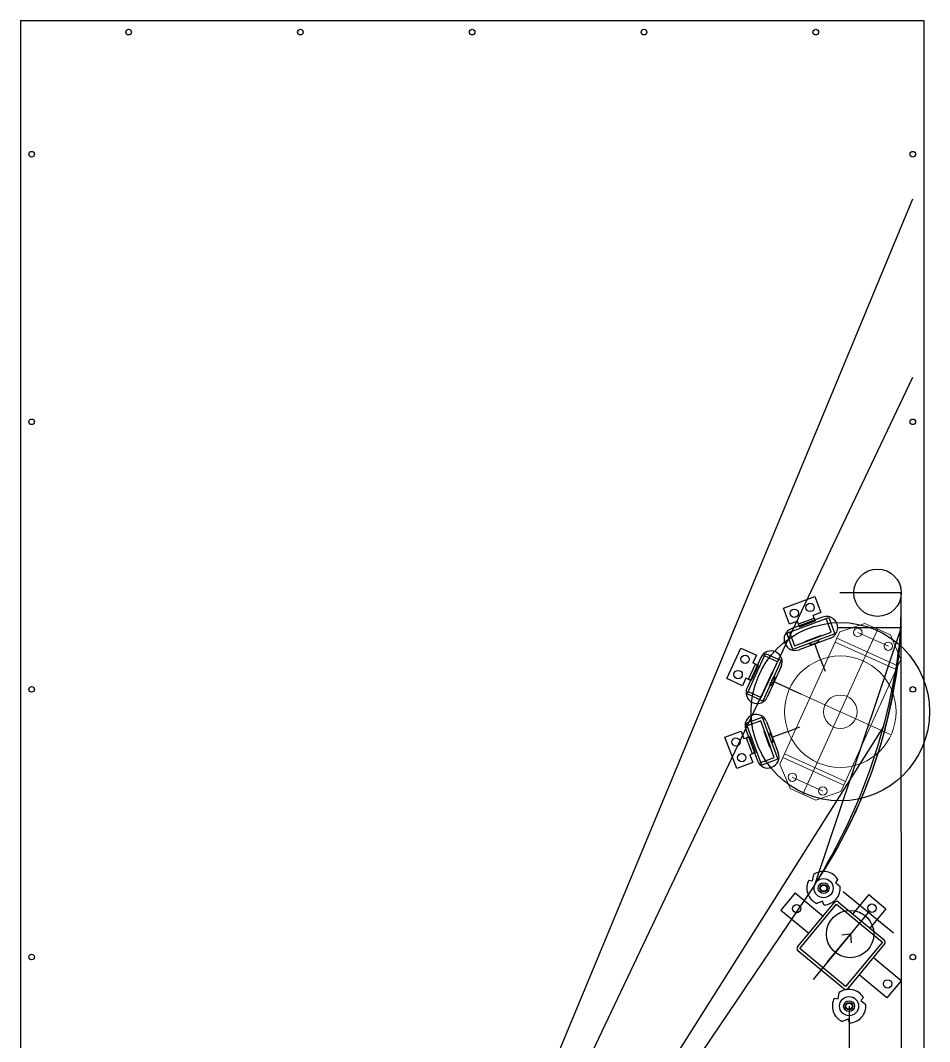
# Model space of a CAD drawing. Extents: x 0 to 20.4, y 0 to 42.
# Drawn here: x 0 to 20.38, y 19.1 to 42 of the extents above; entities that cross this region are included whole.
import ezdxf

# ---------------------------------------------------------------- set-up
doc = ezdxf.new("R2010")
doc.units = 0
doc.header["$LTSCALE"] = 5
doc.header["$MEASUREMENT"] = 0
for name, color, linetype in [('Z0_BALLGEOM', 6, 'Continuous'), ('Z0_BOTCOMP', 4, 'Continuous'), ('Z0_CUT500', 5, 'Continuous'), ('Z0_RUBBER', 2, 'Continuous'), ('Z0_TOPCOMP', 6, 'Continuous'), ('Z0_WOODOUTLINE', 5, 'Continuous')]:
    doc.layers.add(name, color=color, linetype=linetype)

msp = doc.modelspace()

# ---------------------------------------------------------------- linework, layer by layer
at = {"layer": 'Z0_BALLGEOM', "color": 6, "linetype": 'Continuous', "lineweight": 25}
for p, q in [((19.74, 29.167), (18.365, 29.166)), ((19.74, 28.387), (17.796, 22.614)), ((18.316, 28.386), (19.74, 28.387)), ((17.796, 22.614), (6.958, 6.548))]:
    msp.add_line(p, q, dxfattribs=at)
msp.add_circle((19.209, 29.167), 0.531, dxfattribs=at)
for centre, radius, start, end in [((8.364, 28.977), 11.378, -34.0036, 0.9554), ((8.287, 29.029), 11.471, -34.0036, -3.2108), ((6.549, 29.614), 13.248, -31.8978, -5.3167)]:
    msp.add_arc(centre, radius, start, end, dxfattribs=at)
at = {"layer": 'Z0_BOTCOMP', "color": 4, "linetype": 'Continuous', "lineweight": 25}
for p, q in [((17.102, 28.823), (17.805, 29.085)), ((17.805, 29.085), (17.939, 28.724)), ((17.237, 28.463), (17.102, 28.823)), ((17.939, 28.724), (17.764, 28.659)), ((17.809, 28.537), (17.764, 28.659)), ((17.412, 28.528), (17.237, 28.463)), ((17.458, 28.406), (17.412, 28.528)), ((17.434, 28.47), (17.785, 28.601)), ((17.458, 28.406), (17.434, 28.47)), ((17.809, 28.537), (17.458, 28.406)), ((17.458, 28.406), (17.809, 28.537)), ((17.785, 28.601), (17.809, 28.537)), ((15.832, 27.243), (16.144, 27.925)), ((16.144, 27.925), (16.494, 27.765)), ((16.494, 27.765), (16.416, 27.594)), ((16.317, 27.228), (16.473, 27.569)), ((16.534, 27.54), (16.379, 27.199)), ((16.379, 27.199), (16.534, 27.54)), ((16.534, 27.54), (16.416, 27.594)), ((16.473, 27.569), (16.534, 27.54)), ((16.26, 27.253), (16.182, 27.083)), ((16.379, 27.199), (16.26, 27.253)), ((16.182, 27.083), (15.832, 27.243)), ((16.379, 27.199), (16.317, 27.228)), ((15.79, 25.93), (16.151, 26.064)), ((16.052, 25.227), (15.79, 25.93)), ((16.151, 26.064), (16.216, 25.889)), ((16.338, 25.934), (16.216, 25.889)), ((16.274, 25.91), (16.338, 25.934)), ((16.405, 25.559), (16.274, 25.91)), ((16.338, 25.934), (16.469, 25.583)), ((16.469, 25.583), (16.338, 25.934)), ((16.469, 25.583), (16.347, 25.537)), ((16.347, 25.537), (16.412, 25.362)), ((16.469, 25.583), (16.405, 25.559)), ((16.412, 25.362), (16.052, 25.227)), ((17.672, 22.726), (17.755, 22.712)), ((17.755, 22.712), (17.779, 22.849)), ((18.321, 22.739), (18.266, 22.674)), ((18.266, 22.674), (18.373, 22.585)), ((17.363, 22.437), (17.045, 22.052)), ((17.363, 22.437), (17.998, 21.912)), ((17.978, 22.25), (17.848, 22.203)), ((18.007, 22.171), (17.978, 22.25)), ((19.011, 22.4), (18.652, 21.967)), ((19.011, 22.4), (19.396, 22.081)), ((17.045, 22.052), (17.67, 21.534)), ((17.465, 21.188), (18.291, 22.185)), ((18.291, 22.185), (19.319, 21.334)), ((19.396, 22.081), (19.037, 21.648)), ((18.089, 20.895), (18.6, 21.512)), ((18.6, 21.512), (18.408, 21.494)), ((19.319, 21.334), (18.493, 20.336)), ((18.6, 21.512), (18.618, 21.32)), ((19.319, 21.334), (19.319, 21.334)), ((17.465, 21.188), (17.465, 21.188)), ((18.493, 20.336), (17.465, 21.188)), ((19.739, 20.469), (19.114, 20.988)), ((19.42, 20.084), (18.795, 20.603)), ((19.739, 20.469), (19.42, 20.084)), ((18.327, 20.066), (18.351, 20.203)), ((18.493, 20.336), (18.493, 20.336)), ((18.243, 20.08), (18.327, 20.066)), ((18.892, 20.093), (18.838, 20.028)), ((18.838, 20.028), (18.944, 19.939)), ((18.55, 19.604), (18.419, 19.557)), ((18.579, 19.524), (18.55, 19.604))]:
    msp.add_line(p, q, dxfattribs=at)
at = {"layer": 'Z0_BOTCOMP', "color": 4, "linetype": 'Continuous', "lineweight": 5}
for p, q in [((18.927, 28.48), (18.361, 28.29)), ((19.497, 28.222), (18.927, 28.48)), ((18.297, 28.147), (18.361, 28.29)), ((19.451, 27.968), (18.767, 28.278)), ((18.98, 27.838), (19.212, 28.351)), ((19.728, 27.672), (19.497, 28.222)), ((18.258, 28.062), (17.125, 25.556)), ((18.297, 28.147), (18.258, 28.062)), ((19.625, 27.444), (18.258, 28.062)), ((18.258, 28.062), (19.625, 27.444)), ((19.664, 27.529), (18.297, 28.147)), ((19.109, 28.123), (18.98, 27.838)), ((18.98, 27.838), (17.77, 25.162)), ((19.625, 27.444), (19.664, 27.529)), ((19.664, 27.529), (19.728, 27.672)), ((18.492, 24.938), (19.625, 27.444)), ((19.514, 25.985), (17.236, 27.015)), ((17.022, 25.328), (17.086, 25.471)), ((17.086, 25.471), (17.125, 25.556)), ((18.453, 24.853), (17.086, 25.471)), ((17.125, 25.556), (18.492, 24.938)), ((17.125, 25.556), (18.492, 24.938)), ((17.253, 24.778), (17.022, 25.328)), ((17.983, 24.722), (17.299, 25.032)), ((17.77, 25.162), (17.538, 24.649)), ((17.77, 25.162), (17.641, 24.877)), ((17.823, 24.52), (17.253, 24.778)), ((18.389, 24.71), (18.453, 24.853)), ((18.492, 24.938), (18.453, 24.853)), ((18.389, 24.71), (17.823, 24.52))]:
    msp.add_line(p, q, dxfattribs=at)
at = {"layer": 'Z0_BOTCOMP', "color": 4, "linetype": 'Continuous', "lineweight": 25}
for centre, radius in [((17.697, 28.839), 0.0938), ((17.345, 28.708), 0.0938), ((16.241, 27.674), 0.0938), ((16.085, 27.333), 0.0938), ((16.036, 25.822), 0.0938), ((16.167, 25.47), 0.0938), ((18, 22.545), 0.121), ((18, 22.545), 0.0835), ((17.397, 22.085), 0.0938), ((18.595, 21.516), 0.531), ((18.291, 22.185), 0), ((19.084, 22.096), 0.0938), ((19.435, 20.397), 0.0938), ((18.571, 19.899), 0.121), ((18.571, 19.899), 0.0835)]:
    msp.add_circle(centre, radius, dxfattribs=at)
at = {"layer": 'Z0_BOTCOMP', "color": 4, "linetype": 'Continuous', "lineweight": 5}
for centre, radius in [((18.767, 28.278), 0.0938), ((19.451, 27.968), 0.0938), ((18.375, 26.5), 1.25), ((18.375, 26.5), 0.375), ((17.299, 25.032), 0.0938), ((17.983, 24.722), 0.0938)]:
    msp.add_circle(centre, radius, dxfattribs=at)
at = {"layer": 'Z0_BOTCOMP', "color": 4, "linetype": 'Continuous', "lineweight": 25}
for centre, start, end in [((18, 22.545), 31.1354, 126.023), ((18, 22.545), 151.1354, -113.977), ((18, 22.545), -88.8646, 6.023), ((18.571, 19.899), 31.1354, 126.023), ((18.571, 19.899), 151.1354, -113.977), ((18.571, 19.899), -88.8646, 6.023)]:
    msp.add_arc(centre, 0.375, start, end, dxfattribs=at)
at = {"layer": 'Z0_CUT500', "color": 5, "linetype": 'Continuous', "lineweight": 25}
for p, q in [((17.978, 28.62), (17.276, 28.358)), ((18.153, 28.151), (17.45, 27.89)), ((16.596, 27.719), (16.284, 27.036)), ((17.05, 27.511), (16.739, 26.829)), ((16.255, 26.103), (16.517, 25.401)), ((16.724, 26.278), (16.985, 25.575)), ((17.417, 21.228), (18.243, 22.225)), ((18.331, 22.233), (19.359, 21.382)), ((19.367, 21.294), (18.541, 20.297)), ((18.453, 20.288), (17.425, 21.14))]:
    msp.add_line(p, q, dxfattribs=at)
for centre, radius in [((2.425, 41.738), 0.0625), ((6.275, 41.738), 0.0625), ((10.125, 41.738), 0.0625), ((13.975, 41.738), 0.0625), ((17.825, 41.738), 0.0625), ((0.25, 39), 0.0625), ((20, 39), 0.0625), ((0.25, 33), 0.0625), ((20, 33), 0.0625), ((0.25, 27), 0.0625), ((20, 27), 0.0625), ((18, 22.545), 0.122), ((0.25, 21), 0.0625), ((20, 21), 0.0625), ((18.571, 19.899), 0.122)]:
    msp.add_circle(centre, radius, dxfattribs=at)
for centre, radius, start, end in [((18.066, 28.386), 0.25, -69.5643, 110.4357), ((17.363, 28.124), 0.25, 110.4357, -69.5643), ((16.823, 27.615), 0.25, -24.5643, 155.4357), ((16.511, 26.933), 0.25, 155.4357, -24.5643), ((16.489, 26.191), 0.25, 20.4357, -159.5643), ((16.751, 25.488), 0.25, -159.5643, 20.4357), ((18.291, 22.185), 0.0625, 50.3648, 140.3648), ((19.319, 21.334), 0.0625, -39.6352, 50.3648), ((17.465, 21.188), 0.0625, 140.3648, -129.6352), ((18.493, 20.336), 0.0625, -129.6352, -39.6352)]:
    msp.add_arc(centre, radius, start, end, dxfattribs=at)
at = {"layer": 'Z0_RUBBER', "color": 2, "linetype": 'Continuous', "lineweight": 25}
for centre, radius in [((18, 22.545), 0.215), ((18, 22.545), 0.07), ((18.571, 19.899), 0.215), ((18.571, 19.899), 0.07)]:
    msp.add_circle(centre, radius, dxfattribs=at)
at = {"layer": 'Z0_TOPCOMP', "color": 6, "linetype": 'Continuous', "lineweight": 25}
for p, q in [((6.958, 6.548), (20, 38)), ((6.958, 6.548), (20, 34)), ((19.75, 13.056), (19.739, 29)), ((17.178, 28.261), (18.115, 28.61)), ((18.17, 28.285), (18.057, 28.588)), ((18.115, 28.61), (18.25, 28.248)), ((17.313, 27.899), (17.178, 28.261)), ((17.237, 28.283), (17.35, 27.98)), ((18.25, 28.248), (17.313, 27.899)), ((17.35, 27.98), (18.17, 28.285)), ((17.58, 28.078), (17.931, 28.209)), ((17.936, 28.198), (17.584, 28.067)), ((17.931, 28.209), (17.936, 28.198)), ((17.584, 28.067), (17.58, 28.078)), ((17.681, 28.036), (17.882, 28.111)), ((17.681, 28.036), (17.689, 28.014)), ((17.934, 27.67), (17.802, 28.02)), ((17.882, 28.111), (17.891, 28.089)), ((16.284, 26.899), (16.699, 27.809)), ((16.968, 27.617), (16.673, 27.752)), ((16.699, 27.809), (17.05, 27.648)), ((16.604, 26.821), (16.968, 27.617)), ((17.05, 27.648), (16.635, 26.739)), ((17.934, 27.67), (18.033, 27.408)), ((16.697, 27.054), (16.853, 27.395)), ((16.864, 27.39), (16.708, 27.049)), ((16.798, 27.096), (16.887, 27.291)), ((16.853, 27.395), (16.864, 27.39)), ((16.887, 27.291), (16.909, 27.281)), ((16.708, 27.049), (16.697, 27.054)), ((16.798, 27.096), (16.82, 27.086)), ((17.236, 27.015), (16.894, 27.17)), ((16.635, 26.739), (16.284, 26.899)), ((16.31, 26.956), (16.604, 26.821)), ((17.236, 27.015), (17.491, 26.9)), ((16.265, 26.24), (16.627, 26.375)), ((16.627, 26.375), (16.976, 25.438)), ((6.958, 6.548), (19.353, 26.172)), ((16.614, 25.303), (16.265, 26.24)), ((16.59, 26.295), (16.287, 26.182)), ((16.895, 25.475), (16.59, 26.295)), ((17.205, 26.059), (17.467, 26.158)), ((16.666, 26.056), (16.677, 26.061)), ((16.797, 25.705), (16.666, 26.056)), ((16.677, 26.061), (16.808, 25.709)), ((16.764, 26.007), (16.786, 26.016)), ((16.839, 25.806), (16.764, 26.007)), ((17.205, 26.059), (16.855, 25.927)), ((16.808, 25.709), (16.797, 25.705)), ((16.839, 25.806), (16.861, 25.814)), ((16.592, 25.362), (16.895, 25.475)), ((16.976, 25.438), (16.614, 25.303)), ((19.565, 21.537), (18.435, 22.463)), ((19, 22), (17.77, 20.5)), ((18.571, 19.899), (18.571, 18.123))]:
    msp.add_line(p, q, dxfattribs=at)
msp.add_circle((18.375, 26.5), 2, dxfattribs=at)
for centre, start, end in [((17.71, 28.266), -94.7348, -44.3939), ((16.656, 27.278), -49.7348, 0.6061), ((16.609, 25.835), -4.7348, 45.6061)]:
    msp.add_arc(centre, 0.253, start, end, dxfattribs=at)
at = {"layer": 'Z0_WOODOUTLINE', "color": 5, "linetype": 'Continuous', "lineweight": 25}
for p, q in [((0, 42), (20.25, 42)), ((0, 42), (0, 3.602)), ((20.25, 42), (20.25, 4.165))]:
    msp.add_line(p, q, dxfattribs=at)

doc.saveas('drawing.dxf')
